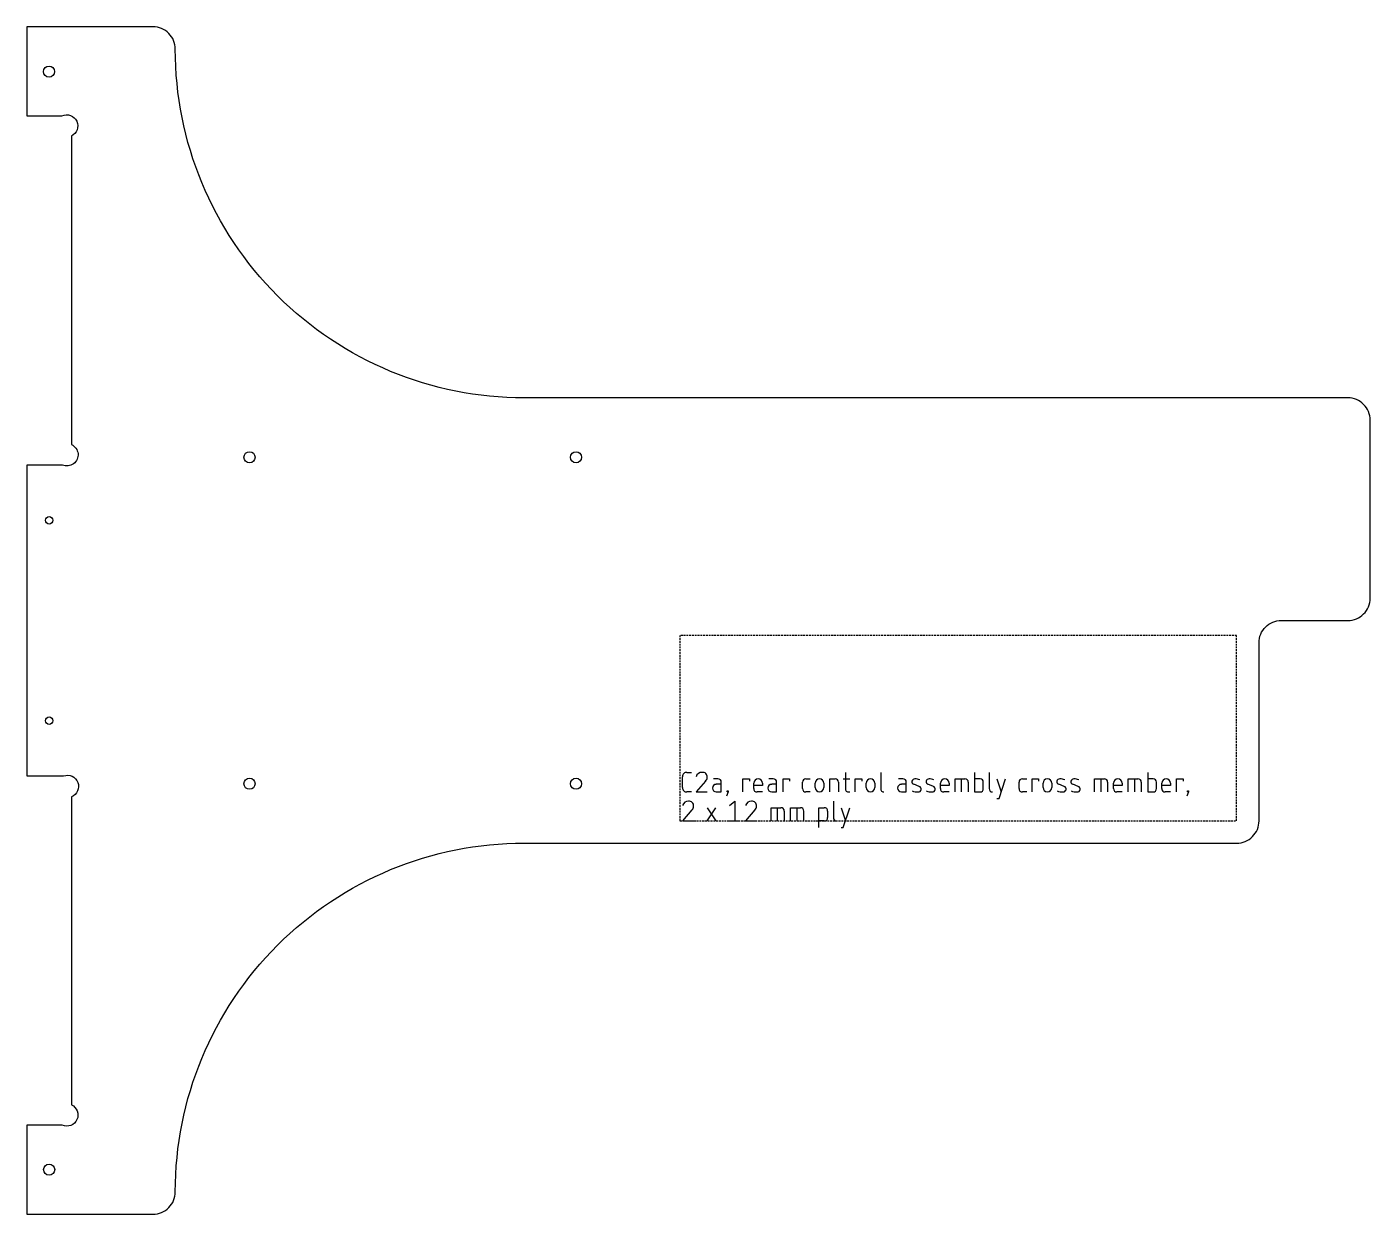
# Model space of a CAD drawing. Header units: millimetres. Extents: x -371 to -9, y 264 to 584.
import ezdxf

# ---------------------------------------------------------------- set-up
doc = ezdxf.new("R2010")
doc.units = ezdxf.units.MM
doc.linetypes.add('DASHED', pattern=[0.75, 0.5, -0.25])
doc.layers.get('0').update_dxf_attribs({"linetype": 'CONTINUOUS'})
doc.layers.add('1', color=7, linetype='DASHED')

msp = doc.modelspace()

# ---------------------------------------------------------------- linework, layer by layer
for p, q in [((-194.27, 378.97), (-194.27, 381.9)), ((-193.1, 383.07), (-191.93, 383.07)), ((-188.13, 380.73), (-190.61, 377.8)), ((-184.76, 381.31), (-185.93, 381.31)), ((-183.89, 377.8), (-183.89, 380.43)), ((-178.04, 377.8), (-178.04, 381.31)), ((-178.04, 381.31), (-176.28, 381.31)), ((-176.28, 381.31), (-176.28, 380.73)), ((-175.11, 378.68), (-175.11, 380.14)), ((-172.77, 380.14), (-172.77, 379.56)), ((-169.85, 381.31), (-171.02, 381.31)), ((-168.97, 377.8), (-168.97, 380.43)), ((-167.21, 377.8), (-167.21, 381.31)), ((-167.21, 381.31), (-165.46, 381.31)), ((-165.46, 381.31), (-165.46, 380.73)), ((-161.95, 378.68), (-161.95, 380.43)), ((-161.07, 381.31), (-159.9, 381.31)), ((-158.58, 378.97), (-158.58, 380.14)), ((-156.24, 380.14), (-156.24, 378.97)), ((-154.64, 377.8), (-154.64, 381.31)), ((-154.64, 381.31), (-153.17, 381.31)), ((-152.3, 380.43), (-152.3, 377.8)), ((-150.98, 381.31), (-149.22, 381.31)), ((-150.39, 383.07), (-150.39, 378.68)), ((-147.76, 377.8), (-147.76, 381.31)), ((-147.76, 381.31), (-146.01, 381.31)), ((-146.01, 381.31), (-146.01, 380.73)), ((-144.84, 378.97), (-144.84, 380.14)), ((-142.5, 380.14), (-142.5, 378.97)), ((-140.89, 383.07), (-140.89, 378.68)), ((-134.89, 381.31), (-136.06, 381.31)), ((-134.01, 377.8), (-134.01, 380.43)), ((-124.8, 378.68), (-124.8, 380.14)), ((-122.46, 380.14), (-122.46, 379.56)), ((-120.85, 377.8), (-120.85, 381.31)), ((-120.85, 381.31), (-118.22, 381.31)), ((-119.1, 377.8), (-119.1, 381.31)), ((-117.34, 380.43), (-117.34, 377.8)), ((-115.59, 383.07), (-115.59, 377.8)), ((-114.12, 381.31), (-115.59, 381.31)), ((-113.25, 378.68), (-113.25, 380.43)), ((-111.64, 383.07), (-111.64, 378.68)), ((-109.59, 381.31), (-108.42, 377.8)), ((-109.01, 376.05), (-107.25, 381.31)), ((-103.59, 378.68), (-103.59, 380.43)), ((-102.72, 381.31), (-101.55, 381.31)), ((-100.08, 377.8), (-100.08, 381.31)), ((-100.08, 381.31), (-98.33, 381.31)), ((-98.33, 381.31), (-98.33, 380.73)), ((-97.16, 378.97), (-97.16, 380.14)), ((-94.82, 380.14), (-94.82, 378.97)), ((-83.27, 377.8), (-83.27, 381.31)), ((-83.27, 381.31), (-80.63, 381.31)), ((-81.51, 377.8), (-81.51, 381.31)), ((-79.76, 380.43), (-79.76, 377.8)), ((-78.15, 378.68), (-78.15, 380.14)), ((-75.81, 380.14), (-75.81, 379.56)), ((-74.2, 377.8), (-74.2, 381.31)), ((-74.2, 381.31), (-71.57, 381.31)), ((-72.44, 377.8), (-72.44, 381.31)), ((-70.69, 380.43), (-70.69, 377.8)), ((-68.93, 383.07), (-68.93, 377.8)), ((-67.47, 381.31), (-68.93, 381.31)), ((-66.59, 378.68), (-66.59, 380.43)), ((-65.13, 378.68), (-65.13, 380.14)), ((-62.79, 380.14), (-62.79, 379.56)), ((-61.18, 377.8), (-61.18, 381.31)), ((-61.18, 381.31), (-59.43, 381.31)), ((-59.43, 381.31), (-59.43, 380.73)), ((-191.93, 377.8), (-193.1, 377.8)), ((-190.61, 377.8), (-187.69, 377.8)), ((-183.89, 379.85), (-185.2, 379.85)), ((-185.2, 377.8), (-183.89, 377.8)), ((-181.98, 377.8), (-182.42, 376.63)), ((-182.28, 377.8), (-182.28, 378.09)), ((-182.28, 378.09), (-181.98, 378.09)), ((-181.98, 377.8), (-182.28, 377.8)), ((-181.98, 378.09), (-181.98, 377.8)), ((-172.77, 379.56), (-175.11, 379.56)), ((-172.77, 377.8), (-174.23, 377.8)), ((-168.97, 379.85), (-170.28, 379.85)), ((-170.28, 377.8), (-168.97, 377.8)), ((-159.9, 377.8), (-161.07, 377.8)), ((-149.52, 377.8), (-149.22, 377.8)), ((-134.01, 379.85), (-135.33, 379.85)), ((-135.33, 377.8), (-134.01, 377.8)), ((-130.5, 379.26), (-131.97, 379.85)), ((-126.7, 379.26), (-128.16, 379.85)), ((-122.46, 379.56), (-124.8, 379.56)), ((-122.46, 377.8), (-123.92, 377.8)), ((-115.59, 377.8), (-114.12, 377.8)), ((-101.55, 377.8), (-102.72, 377.8)), ((-91.46, 379.26), (-92.92, 379.85)), ((-87.65, 379.26), (-89.12, 379.85)), ((-75.81, 379.56), (-78.15, 379.56)), ((-75.81, 377.8), (-77.27, 377.8)), ((-68.93, 377.8), (-67.47, 377.8)), ((-62.79, 379.56), (-65.13, 379.56)), ((-62.79, 377.8), (-64.25, 377.8)), ((-57.96, 377.8), (-58.4, 376.63)), ((-58.26, 377.8), (-58.26, 378.09)), ((-58.26, 378.09), (-57.96, 378.09)), ((-57.96, 377.8), (-58.26, 377.8)), ((-57.96, 378.09), (-57.96, 377.8)), ((-191.78, 372.93), (-194.27, 370)), ((-187.69, 370), (-185.35, 373.51)), ((-187.69, 373.51), (-185.35, 370)), ((-181.69, 374.1), (-180.23, 375.27)), ((-180.23, 375.27), (-180.23, 370)), ((-174.82, 372.93), (-177.3, 370)), ((-170.43, 370), (-170.43, 373.51)), ((-170.43, 373.51), (-167.8, 373.51)), ((-168.68, 370), (-168.68, 373.51)), ((-165.17, 370), (-165.17, 373.51)), ((-165.17, 373.51), (-162.53, 373.51)), ((-163.41, 370), (-163.41, 373.51)), ((-157.56, 368.25), (-157.56, 373.51)), ((-157.56, 373.51), (-156.1, 373.51)), ((-153.61, 375.27), (-153.61, 370.88)), ((-151.56, 373.51), (-150.39, 370)), ((-150.98, 368.25), (-149.22, 373.51)), ((-109.59, 376.05), (-109.01, 376.05)), ((-194.27, 370), (-191.34, 370)), ((-181.69, 370), (-178.77, 370)), ((-177.3, 370), (-174.38, 370)), ((-166.92, 372.63), (-166.92, 370)), ((-161.66, 372.63), (-161.66, 370)), ((-156.1, 370), (-157.56, 370)), ((-155.22, 372.63), (-155.22, 370.88)), ((-151.56, 368.25), (-150.98, 368.25))]:
    msp.add_line(p, q)
msp.add_lwpolyline([(-15, 484), (-237, 484, -0.414214), (-331, 578, 0.414214), (-337, 584), (-371, 584), (-371, 560), (-361.56, 560, -1), (-359, 554.57), (-359, 471.4, -1), (-361.4, 465.9), (-371, 465.9), (-371, 382.1), (-361.11, 382.1, -1), (-359, 376.48), (-359, 293.47, -1), (-361.46, 288), (-371, 288), (-371, 264), (-337, 264, 0.414214), (-331, 270, -0.414214), (-237, 364), (-89.01, 364), (-44.94, 364, 0.414214), (-38.94, 370), (-38.94, 418, -0.414214), (-32.94, 424), (-15, 424, 0.414214), (-9, 430), (-9, 478, 0.414214)], format="xyb", close=True)
for centre, radius in [((-365.03, 571.95), 1.5), ((-311, 468), 1.5), ((-223, 468), 1.5), ((-365, 451), 1), ((-365, 397), 1), ((-311, 380), 1.5), ((-223, 380), 1.5), ((-365, 276), 1.5)]:
    msp.add_circle(centre, radius)
for centre, radius, start, end in [((-193.24, 382.04), 1.04, 82.2314, 187.7686), ((-189.18, 381.62), 1.46, 83.0482, 169.0066), ((-188.85, 381.91), 1.17, -7.7686, 97.7686), ((-188.86, 381.64), 1.18, -51.4833, 5.0861), ((-184.66, 380.54), 0.779, -7.7686, 97.7686), ((-173.94, 380.14), 1.17, 0, 180), ((-169.74, 380.54), 0.779, -7.7686, 97.7686), ((-161.18, 380.54), 0.779, 82.2314, 187.7686), ((-157.41, 380.14), 1.17, 0, 180), ((-153.07, 380.54), 0.779, -7.7686, 97.7686), ((-143.67, 380.14), 1.17, 0, 180), ((-134.79, 380.54), 0.779, -7.7686, 97.7686), ((-131.73, 380.56), 0.752, 85.8726, 251.5075), ((-131.59, 378.59), 2.72, 63.1101, 91.8323), ((-127.93, 380.56), 0.752, 85.8726, 251.5075), ((-127.78, 378.59), 2.72, 63.1101, 91.8323), ((-123.63, 380.14), 1.17, 0, 180), ((-118.11, 380.54), 0.779, -7.7686, 97.7686), ((-114.02, 380.54), 0.779, -7.7686, 97.7686), ((-102.82, 380.54), 0.779, 82.2314, 187.7686), ((-95.99, 380.14), 1.17, 0, 180), ((-92.68, 380.56), 0.752, 85.8726, 251.5075), ((-92.54, 378.59), 2.72, 63.1101, 91.8323), ((-88.88, 380.56), 0.752, 85.8726, 251.5075), ((-88.74, 378.59), 2.72, 63.1101, 91.8323), ((-80.53, 380.54), 0.779, -7.7686, 97.7686), ((-76.98, 380.14), 1.17, 0, 180), ((-71.46, 380.54), 0.779, -7.7686, 97.7686), ((-67.36, 380.54), 0.779, -7.7686, 97.7686), ((-63.96, 380.14), 1.17, 0, 180), ((-193.24, 378.83), 1.04, 172.2314, 277.7686), ((-185.2, 378.82), 1.02, 90, 270), ((-174.34, 378.57), 0.779, 172.2314, 277.7686), ((-170.28, 378.82), 1.02, 90, 270), ((-161.18, 378.57), 0.779, 172.2314, 277.7686), ((-157.41, 378.97), 1.17, -180, 0), ((-149.62, 378.57), 0.779, 172.2314, 277.7686), ((-143.67, 378.97), 1.17, -180, 0), ((-140.12, 378.57), 0.779, 172.2314, 277.7686), ((-135.33, 378.82), 1.02, 90, 270), ((-131.06, 380.9), 3.11, 244.4468, 274.9435), ((-130.75, 378.55), 0.753, -93.6179, 70.998), ((-127.26, 380.9), 3.11, 244.4468, 274.9435), ((-126.95, 378.55), 0.753, -93.6179, 70.998), ((-124.03, 378.57), 0.779, 172.2314, 277.7686), ((-114.02, 378.57), 0.779, -97.7686, 7.7686), ((-110.87, 378.57), 0.779, 172.2314, 277.7686), ((-102.82, 378.57), 0.779, 172.2314, 277.7686), ((-95.99, 378.97), 1.17, -180, 0), ((-92.02, 380.9), 3.11, 244.4468, 274.9435), ((-91.7, 378.55), 0.753, -93.6179, 70.998), ((-88.21, 380.9), 3.11, 244.4468, 274.9435), ((-87.9, 378.55), 0.753, -93.6179, 70.998), ((-77.37, 378.57), 0.779, 172.2314, 277.7686), ((-67.36, 378.57), 0.779, -97.7686, 7.7686), ((-64.36, 378.57), 0.779, 172.2314, 277.7686), ((-192.84, 373.82), 1.46, 83.0482, 169.0066), ((-192.5, 374.11), 1.17, -7.7686, 97.7686), ((-192.51, 373.84), 1.18, -51.4833, 5.0861), ((-175.87, 373.82), 1.46, 83.0482, 169.0066), ((-175.54, 374.11), 1.17, -7.7686, 97.7686), ((-175.55, 373.84), 1.18, -51.4833, 5.0861), ((-167.69, 372.74), 0.779, -7.7686, 97.7686), ((-162.43, 372.74), 0.779, -7.7686, 97.7686), ((-155.99, 372.74), 0.779, -7.7686, 97.7686), ((-155.99, 370.77), 0.779, -97.7686, 7.7686), ((-152.84, 370.77), 0.779, 172.2314, 277.7686)]:
    msp.add_arc(centre, radius, start, end)
at = {"layer": '1'}
for p, q in [((-45, 420), (-195, 420)), ((-195, 420), (-195, 370)), ((-45, 370), (-45, 420)), ((-195, 370), (-45, 370))]:
    msp.add_line(p, q, dxfattribs=at)

doc.saveas('drawing.dxf')
